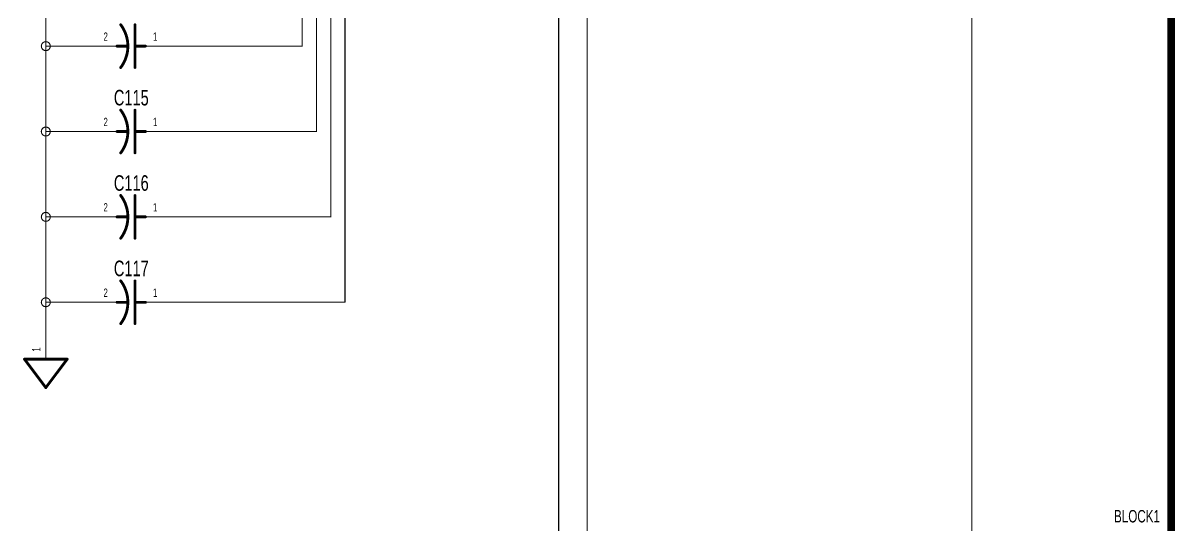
# Model space of a CAD drawing. Extents: x 0 to 23.8, y -0.1 to 21.2.
# Drawn here: x 8.67 to 12.713, y 15.573 to 17.34 of the extents above; entities that cross this region are included whole.
import ezdxf
from ezdxf.enums import TextEntityAlignment as Align

# ---------------------------------------------------------------- set-up
doc = ezdxf.new("R2010")
doc.units = 0
for name, color, linetype in [('Bus', 180, 'CONTINUOUS'), ('Element', 253, 'CONTINUOUS'), ('Net', 50, 'CONTINUOUS'), ('Pin', 50, 'CONTINUOUS')]:
    doc.layers.add(name, color=color, linetype=linetype)

msp = doc.modelspace()

# ---------------------------------------------------------------- linework, layer by layer
at = {"layer": 'Bus', "linetype": 'CONTINUOUS', "const_width": 0.0262}
msp.add_lwpolyline([(12.7, 19.7091), (12.7, 2.6591)], dxfattribs=at)
at = {"layer": 'Element', "linetype": 'CONTINUOUS'}
for points, const_width in [([(9.0128, 17.1838), (9.0175, 17.1904), (9.0217, 17.1973), (9.0255, 17.2045), (9.0287, 17.2118), (9.0315, 17.2194), (9.0339, 17.2271), (9.0357, 17.235), (9.037, 17.243), (9.0377, 17.251), (9.038, 17.2591), (9.0377, 17.2671), (9.037, 17.2752), (9.0357, 17.2831), (9.0339, 17.291), (9.0315, 17.2987), (9.0287, 17.3063), (9.0254, 17.3137), (9.0217, 17.3208), (9.0175, 17.3277), (9.0128, 17.3343)], 0.01), ([(9.063, 17.3341), (9.063, 17.1841)], 0.0098), ([(9.038, 17.2591), (9, 17.2591)], 0.0098), ([(9.1, 17.2591), (9.063, 17.2591)], 0.0098), ([(9.0128, 16.8838), (9.0175, 16.8904), (9.0217, 16.8973), (9.0255, 16.9045), (9.0287, 16.9118), (9.0315, 16.9194), (9.0339, 16.9271), (9.0357, 16.935), (9.037, 16.943), (9.0377, 16.951), (9.038, 16.9591), (9.0377, 16.9671), (9.037, 16.9752), (9.0357, 16.9831), (9.0339, 16.991), (9.0315, 16.9987), (9.0287, 17.0063), (9.0254, 17.0137), (9.0217, 17.0208), (9.0175, 17.0277), (9.0128, 17.0343)], 0.01), ([(9.063, 17.0341), (9.063, 16.8841)], 0.0098), ([(9.038, 16.9591), (9, 16.9591)], 0.0098), ([(9.1, 16.9591), (9.063, 16.9591)], 0.0098), ([(9.0128, 16.5838), (9.0175, 16.5904), (9.0217, 16.5973), (9.0255, 16.6045), (9.0287, 16.6118), (9.0315, 16.6194), (9.0339, 16.6271), (9.0357, 16.635), (9.037, 16.643), (9.0377, 16.651), (9.038, 16.6591), (9.0377, 16.6671), (9.037, 16.6752), (9.0357, 16.6831), (9.0339, 16.691), (9.0315, 16.6987), (9.0287, 16.7063), (9.0254, 16.7137), (9.0217, 16.7208), (9.0175, 16.7277), (9.0128, 16.7343)], 0.01), ([(9.063, 16.7341), (9.063, 16.5841)], 0.0098), ([(9.038, 16.6591), (9, 16.6591)], 0.0098), ([(9.1, 16.6591), (9.063, 16.6591)], 0.0098), ([(9.0128, 16.2838), (9.0175, 16.2904), (9.0217, 16.2973), (9.0255, 16.3045), (9.0287, 16.3118), (9.0315, 16.3194), (9.0339, 16.3271), (9.0357, 16.335), (9.037, 16.343), (9.0377, 16.351), (9.038, 16.3591), (9.0377, 16.3671), (9.037, 16.3752), (9.0357, 16.3831), (9.0339, 16.391), (9.0315, 16.3987), (9.0287, 16.4063), (9.0254, 16.4137), (9.0217, 16.4208), (9.0175, 16.4277), (9.0128, 16.4343)], 0.01), ([(9.063, 16.4341), (9.063, 16.2841)], 0.0098), ([(9.038, 16.3591), (9, 16.3591)], 0.0098), ([(9.1, 16.3591), (9.063, 16.3591)], 0.0098), ([(8.675, 16.1591), (8.825, 16.1591)], 0.0098), ([(8.675, 16.1591), (8.75, 16.0591)], 0.0098), ([(8.75, 16.0591), (8.825, 16.1591)], 0.0098)]:
    msp.add_lwpolyline(points, dxfattribs=dict(at, const_width=const_width))
for points, const_width in [([(9.0103, 17.3343, 1), (9.0153, 17.3343, 1), (9.0103, 17.3343, 1)], 0.005), ([(9.0605, 17.3341, 1), (9.0655, 17.3341, 1), (9.0605, 17.3341, 1)], 0.0049), ([(8.9975, 17.2591, 1), (9.0025, 17.2591, 1), (8.9975, 17.2591, 1)], 0.0049), ([(9.0355, 17.2591, 1), (9.0405, 17.2591, 1), (9.0355, 17.2591, 1)], 0.0049), ([(9.0605, 17.2591, 1), (9.0655, 17.2591, 1), (9.0605, 17.2591, 1)], 0.0049), ([(9.0975, 17.2591, 1), (9.1025, 17.2591, 1), (9.0975, 17.2591, 1)], 0.0049), ([(9.0103, 17.1838, 1), (9.0153, 17.1838, 1), (9.0103, 17.1838, 1)], 0.005), ([(9.0605, 17.1841, 1), (9.0655, 17.1841, 1), (9.0605, 17.1841, 1)], 0.0049), ([(9.0103, 17.0343, 1), (9.0153, 17.0343, 1), (9.0103, 17.0343, 1)], 0.005), ([(9.0605, 17.0341, 1), (9.0655, 17.0341, 1), (9.0605, 17.0341, 1)], 0.0049), ([(8.9975, 16.9591, 1), (9.0025, 16.9591, 1), (8.9975, 16.9591, 1)], 0.0049), ([(9.0355, 16.9591, 1), (9.0405, 16.9591, 1), (9.0355, 16.9591, 1)], 0.0049), ([(9.0605, 16.9591, 1), (9.0655, 16.9591, 1), (9.0605, 16.9591, 1)], 0.0049), ([(9.0975, 16.9591, 1), (9.1025, 16.9591, 1), (9.0975, 16.9591, 1)], 0.0049), ([(9.0103, 16.8838, 1), (9.0153, 16.8838, 1), (9.0103, 16.8838, 1)], 0.005), ([(9.0605, 16.8841, 1), (9.0655, 16.8841, 1), (9.0605, 16.8841, 1)], 0.0049), ([(9.0103, 16.7343, 1), (9.0153, 16.7343, 1), (9.0103, 16.7343, 1)], 0.005), ([(9.0605, 16.7341, 1), (9.0655, 16.7341, 1), (9.0605, 16.7341, 1)], 0.0049), ([(8.9975, 16.6591, 1), (9.0025, 16.6591, 1), (8.9975, 16.6591, 1)], 0.0049), ([(9.0355, 16.6591, 1), (9.0405, 16.6591, 1), (9.0355, 16.6591, 1)], 0.0049), ([(9.0605, 16.6591, 1), (9.0655, 16.6591, 1), (9.0605, 16.6591, 1)], 0.0049), ([(9.0975, 16.6591, 1), (9.1025, 16.6591, 1), (9.0975, 16.6591, 1)], 0.0049), ([(9.0103, 16.5838, 1), (9.0153, 16.5838, 1), (9.0103, 16.5838, 1)], 0.005), ([(9.0605, 16.5841, 1), (9.0655, 16.5841, 1), (9.0605, 16.5841, 1)], 0.0049), ([(9.0103, 16.4343, 1), (9.0153, 16.4343, 1), (9.0103, 16.4343, 1)], 0.005), ([(9.0605, 16.4341, 1), (9.0655, 16.4341, 1), (9.0605, 16.4341, 1)], 0.0049), ([(8.9975, 16.3591, 1), (9.0025, 16.3591, 1), (8.9975, 16.3591, 1)], 0.0049), ([(9.0355, 16.3591, 1), (9.0405, 16.3591, 1), (9.0355, 16.3591, 1)], 0.0049), ([(9.0605, 16.3591, 1), (9.0655, 16.3591, 1), (9.0605, 16.3591, 1)], 0.0049), ([(9.0975, 16.3591, 1), (9.1025, 16.3591, 1), (9.0975, 16.3591, 1)], 0.0049), ([(9.0103, 16.2838, 1), (9.0153, 16.2838, 1), (9.0103, 16.2838, 1)], 0.005), ([(9.0605, 16.2841, 1), (9.0655, 16.2841, 1), (9.0605, 16.2841, 1)], 0.0049), ([(8.6725, 16.1591, 1), (8.6775, 16.1591, 1), (8.6725, 16.1591, 1)], 0.0049), ([(8.6725, 16.1591, 1), (8.6775, 16.1591, 1), (8.6725, 16.1591, 1)], 0.0049), ([(8.8225, 16.1591, 1), (8.8275, 16.1591, 1), (8.8225, 16.1591, 1)], 0.0049), ([(8.8225, 16.1591, 1), (8.8275, 16.1591, 1), (8.8225, 16.1591, 1)], 0.0049), ([(8.7475, 16.0591, 1), (8.7525, 16.0591, 1), (8.7475, 16.0591, 1)], 0.0049), ([(8.7475, 16.0591, 1), (8.7525, 16.0591, 1), (8.7475, 16.0591, 1)], 0.0049)]:
    msp.add_lwpolyline(points, format="xyb", dxfattribs=dict(at, const_width=const_width))
at = {"layer": 'Net', "linetype": 'CONTINUOUS', "const_width": 0.0039}
for points in [[(9.8, 16.3591), (9.8, 20.5091)], [(9.75, 20.2591), (9.75, 16.6591)], [(9.7, 20.0091), (9.7, 16.9591)], [(12, 19.9091), (12, 9.3091)], [(9.65, 19.7591), (9.65, 17.2591)], [(10.65, 19.7091), (10.65, 14.2091)], [(10.55, 19.6091), (10.55, 14.1091)], [(8.75, 18.4591), (8.75, 16.3591)], [(8.7343, 17.2591), (8.735, 17.2542), (8.7373, 17.2498), (8.7407, 17.2463), (8.7451, 17.2441), (8.75, 17.2433), (8.7549, 17.2441), (8.7593, 17.2463), (8.7627, 17.2498), (8.765, 17.2542), (8.7657, 17.2591), (8.765, 17.2639), (8.7627, 17.2683), (8.7593, 17.2718), (8.7549, 17.274), (8.75, 17.2748), (8.7451, 17.274), (8.7407, 17.2718), (8.7373, 17.2683), (8.735, 17.2639), (8.7343, 17.2591)], [(8.85, 17.2591), (8.75, 17.2591)], [(9.65, 17.2591), (9.25, 17.2591)], [(8.7343, 16.9591), (8.735, 16.9542), (8.7373, 16.9498), (8.7407, 16.9463), (8.7451, 16.9441), (8.75, 16.9433), (8.7549, 16.9441), (8.7593, 16.9463), (8.7627, 16.9498), (8.765, 16.9542), (8.7657, 16.9591), (8.765, 16.9639), (8.7627, 16.9683), (8.7593, 16.9718), (8.7549, 16.974), (8.75, 16.9748), (8.7451, 16.974), (8.7407, 16.9718), (8.7373, 16.9683), (8.735, 16.9639), (8.7343, 16.9591)], [(8.85, 16.9591), (8.75, 16.9591)], [(9.7, 16.9591), (9.25, 16.9591)], [(8.7343, 16.6591), (8.735, 16.6542), (8.7373, 16.6498), (8.7407, 16.6463), (8.7451, 16.6441), (8.75, 16.6433), (8.7549, 16.6441), (8.7593, 16.6463), (8.7627, 16.6498), (8.765, 16.6542), (8.7657, 16.6591), (8.765, 16.6639), (8.7627, 16.6683), (8.7593, 16.6718), (8.7549, 16.674), (8.75, 16.6748), (8.7451, 16.674), (8.7407, 16.6718), (8.7373, 16.6683), (8.735, 16.6639), (8.7343, 16.6591)], [(8.85, 16.6591), (8.75, 16.6591)], [(9.75, 16.6591), (9.25, 16.6591)], [(8.7343, 16.3591), (8.735, 16.3542), (8.7373, 16.3498), (8.7407, 16.3463), (8.7451, 16.3441), (8.75, 16.3433), (8.7549, 16.3441), (8.7593, 16.3463), (8.7627, 16.3498), (8.765, 16.3542), (8.7657, 16.3591), (8.765, 16.3639), (8.7627, 16.3683), (8.7593, 16.3718), (8.7549, 16.374), (8.75, 16.3748), (8.7451, 16.374), (8.7407, 16.3718), (8.7373, 16.3683), (8.735, 16.3639), (8.7343, 16.3591)], [(8.75, 16.3591), (8.85, 16.3591)], [(8.75, 16.3091), (8.75, 16.3591)], [(8.75, 16.3591), (8.75, 16.3591)], [(9.25, 16.3591), (9.8, 16.3591)]]:
    msp.add_lwpolyline(points, dxfattribs=at)
at = {"layer": 'Net', "linetype": 'CONTINUOUS', "const_width": 0.002}
for points in [[(8.7333, 17.2591, 1), (8.7352, 17.2591, 1), (8.7333, 17.2591, 1)], [(8.749, 17.2591, 1), (8.751, 17.2591, 1), (8.749, 17.2591, 1)], [(8.849, 17.2591, 1), (8.851, 17.2591, 1), (8.849, 17.2591, 1)], [(9.249, 17.2591, 1), (9.251, 17.2591, 1), (9.249, 17.2591, 1)], [(9.649, 17.2591, 1), (9.651, 17.2591, 1), (9.649, 17.2591, 1)], [(9.649, 17.2591, 1), (9.651, 17.2591, 1), (9.649, 17.2591, 1)], [(8.7333, 16.9591, 1), (8.7352, 16.9591, 1), (8.7333, 16.9591, 1)], [(8.749, 16.9591, 1), (8.751, 16.9591, 1), (8.749, 16.9591, 1)], [(8.849, 16.9591, 1), (8.851, 16.9591, 1), (8.849, 16.9591, 1)], [(9.249, 16.9591, 1), (9.251, 16.9591, 1), (9.249, 16.9591, 1)], [(9.699, 16.9591, 1), (9.701, 16.9591, 1), (9.699, 16.9591, 1)], [(9.699, 16.9591, 1), (9.701, 16.9591, 1), (9.699, 16.9591, 1)], [(8.7333, 16.6591, 1), (8.7352, 16.6591, 1), (8.7333, 16.6591, 1)], [(8.749, 16.6591, 1), (8.751, 16.6591, 1), (8.749, 16.6591, 1)], [(8.849, 16.6591, 1), (8.851, 16.6591, 1), (8.849, 16.6591, 1)], [(9.249, 16.6591, 1), (9.251, 16.6591, 1), (9.249, 16.6591, 1)], [(9.749, 16.6591, 1), (9.751, 16.6591, 1), (9.749, 16.6591, 1)], [(9.749, 16.6591, 1), (9.751, 16.6591, 1), (9.749, 16.6591, 1)], [(8.7333, 16.3591, 1), (8.7352, 16.3591, 1), (8.7333, 16.3591, 1)], [(8.749, 16.3591, 1), (8.751, 16.3591, 1), (8.749, 16.3591, 1)], [(8.749, 16.3591, 1), (8.751, 16.3591, 1), (8.749, 16.3591, 1)], [(8.749, 16.3591, 1), (8.751, 16.3591, 1), (8.749, 16.3591, 1)], [(8.749, 16.3591, 1), (8.751, 16.3591, 1), (8.749, 16.3591, 1)], [(8.849, 16.3591, 1), (8.851, 16.3591, 1), (8.849, 16.3591, 1)], [(9.249, 16.3591, 1), (9.251, 16.3591, 1), (9.249, 16.3591, 1)], [(9.799, 16.3591, 1), (9.801, 16.3591, 1), (9.799, 16.3591, 1)], [(9.799, 16.3591, 1), (9.801, 16.3591, 1), (9.799, 16.3591, 1)], [(8.749, 16.3091, 1), (8.751, 16.3091, 1), (8.749, 16.3091, 1)]]:
    msp.add_lwpolyline(points, format="xyb", dxfattribs=at)
at = {"layer": 'Pin', "linetype": 'CONTINUOUS', "const_width": 0.0039}
for points in [[(9, 17.2591), (8.85, 17.2591)], [(9.1, 17.2591), (9.25, 17.2591)], [(9, 16.9591), (8.85, 16.9591)], [(9.1, 16.9591), (9.25, 16.9591)], [(9, 16.6591), (8.85, 16.6591)], [(9.1, 16.6591), (9.25, 16.6591)], [(9, 16.3591), (8.85, 16.3591)], [(9.1, 16.3591), (9.25, 16.3591)], [(8.75, 16.1591), (8.75, 16.3091)]]:
    msp.add_lwpolyline(points, dxfattribs=at)
at = {"layer": 'Pin', "linetype": 'CONTINUOUS', "const_width": 0.002}
for points in [[(8.849, 17.2591, 1), (8.851, 17.2591, 1), (8.849, 17.2591, 1)], [(8.999, 17.2591, 1), (9.001, 17.2591, 1), (8.999, 17.2591, 1)], [(9.099, 17.2591, 1), (9.101, 17.2591, 1), (9.099, 17.2591, 1)], [(9.249, 17.2591, 1), (9.251, 17.2591, 1), (9.249, 17.2591, 1)], [(8.849, 16.9591, 1), (8.851, 16.9591, 1), (8.849, 16.9591, 1)], [(8.999, 16.9591, 1), (9.001, 16.9591, 1), (8.999, 16.9591, 1)], [(9.099, 16.9591, 1), (9.101, 16.9591, 1), (9.099, 16.9591, 1)], [(9.249, 16.9591, 1), (9.251, 16.9591, 1), (9.249, 16.9591, 1)], [(8.849, 16.6591, 1), (8.851, 16.6591, 1), (8.849, 16.6591, 1)], [(8.999, 16.6591, 1), (9.001, 16.6591, 1), (8.999, 16.6591, 1)], [(9.099, 16.6591, 1), (9.101, 16.6591, 1), (9.099, 16.6591, 1)], [(9.249, 16.6591, 1), (9.251, 16.6591, 1), (9.249, 16.6591, 1)], [(8.849, 16.3591, 1), (8.851, 16.3591, 1), (8.849, 16.3591, 1)], [(8.999, 16.3591, 1), (9.001, 16.3591, 1), (8.999, 16.3591, 1)], [(9.099, 16.3591, 1), (9.101, 16.3591, 1), (9.099, 16.3591, 1)], [(9.249, 16.3591, 1), (9.251, 16.3591, 1), (9.249, 16.3591, 1)], [(8.749, 16.3091, 1), (8.751, 16.3091, 1), (8.749, 16.3091, 1)], [(8.749, 16.1591, 1), (8.751, 16.1591, 1), (8.749, 16.1591, 1)]]:
    msp.add_lwpolyline(points, format="xyb", dxfattribs=at)

# ---------------------------------------------------------------- texts
at = {"layer": 'Element', "width": 0.7}
for s, p in [('C115', (9.05, 17.0343)), ('C116', (9.05, 16.7343)), ('C117', (9.05, 16.4343))]:
    msp.add_text(s, height=0.0547, dxfattribs=at).set_placement(p, align=Align.BOTTOM_CENTER)
at = {"layer": 'Net', "width": 0.7}
msp.add_text('BLOCK1', height=0.0437, dxfattribs=at).set_placement((12.6606, 15.5722), align=Align.BOTTOM_RIGHT)
at = {"layer": 'Pin', "width": 0.7}
for s, p in [('2', (8.9524, 17.3072)), ('1', (9.1262, 17.3072)), ('2', (8.9524, 17.0072)), ('1', (9.1262, 17.0072)), ('2', (8.9524, 16.7072)), ('1', (9.1262, 16.7072)), ('2', (8.9524, 16.4072)), ('1', (9.1262, 16.4072))]:
    msp.add_text(s, height=0.0292, dxfattribs=at).set_placement(p, align=Align.TOP_LEFT)
msp.add_text('1', height=0.0292, rotation=90, dxfattribs=at).set_placement((8.7019, 16.1853), align=Align.TOP_LEFT)

doc.saveas('drawing.dxf')
